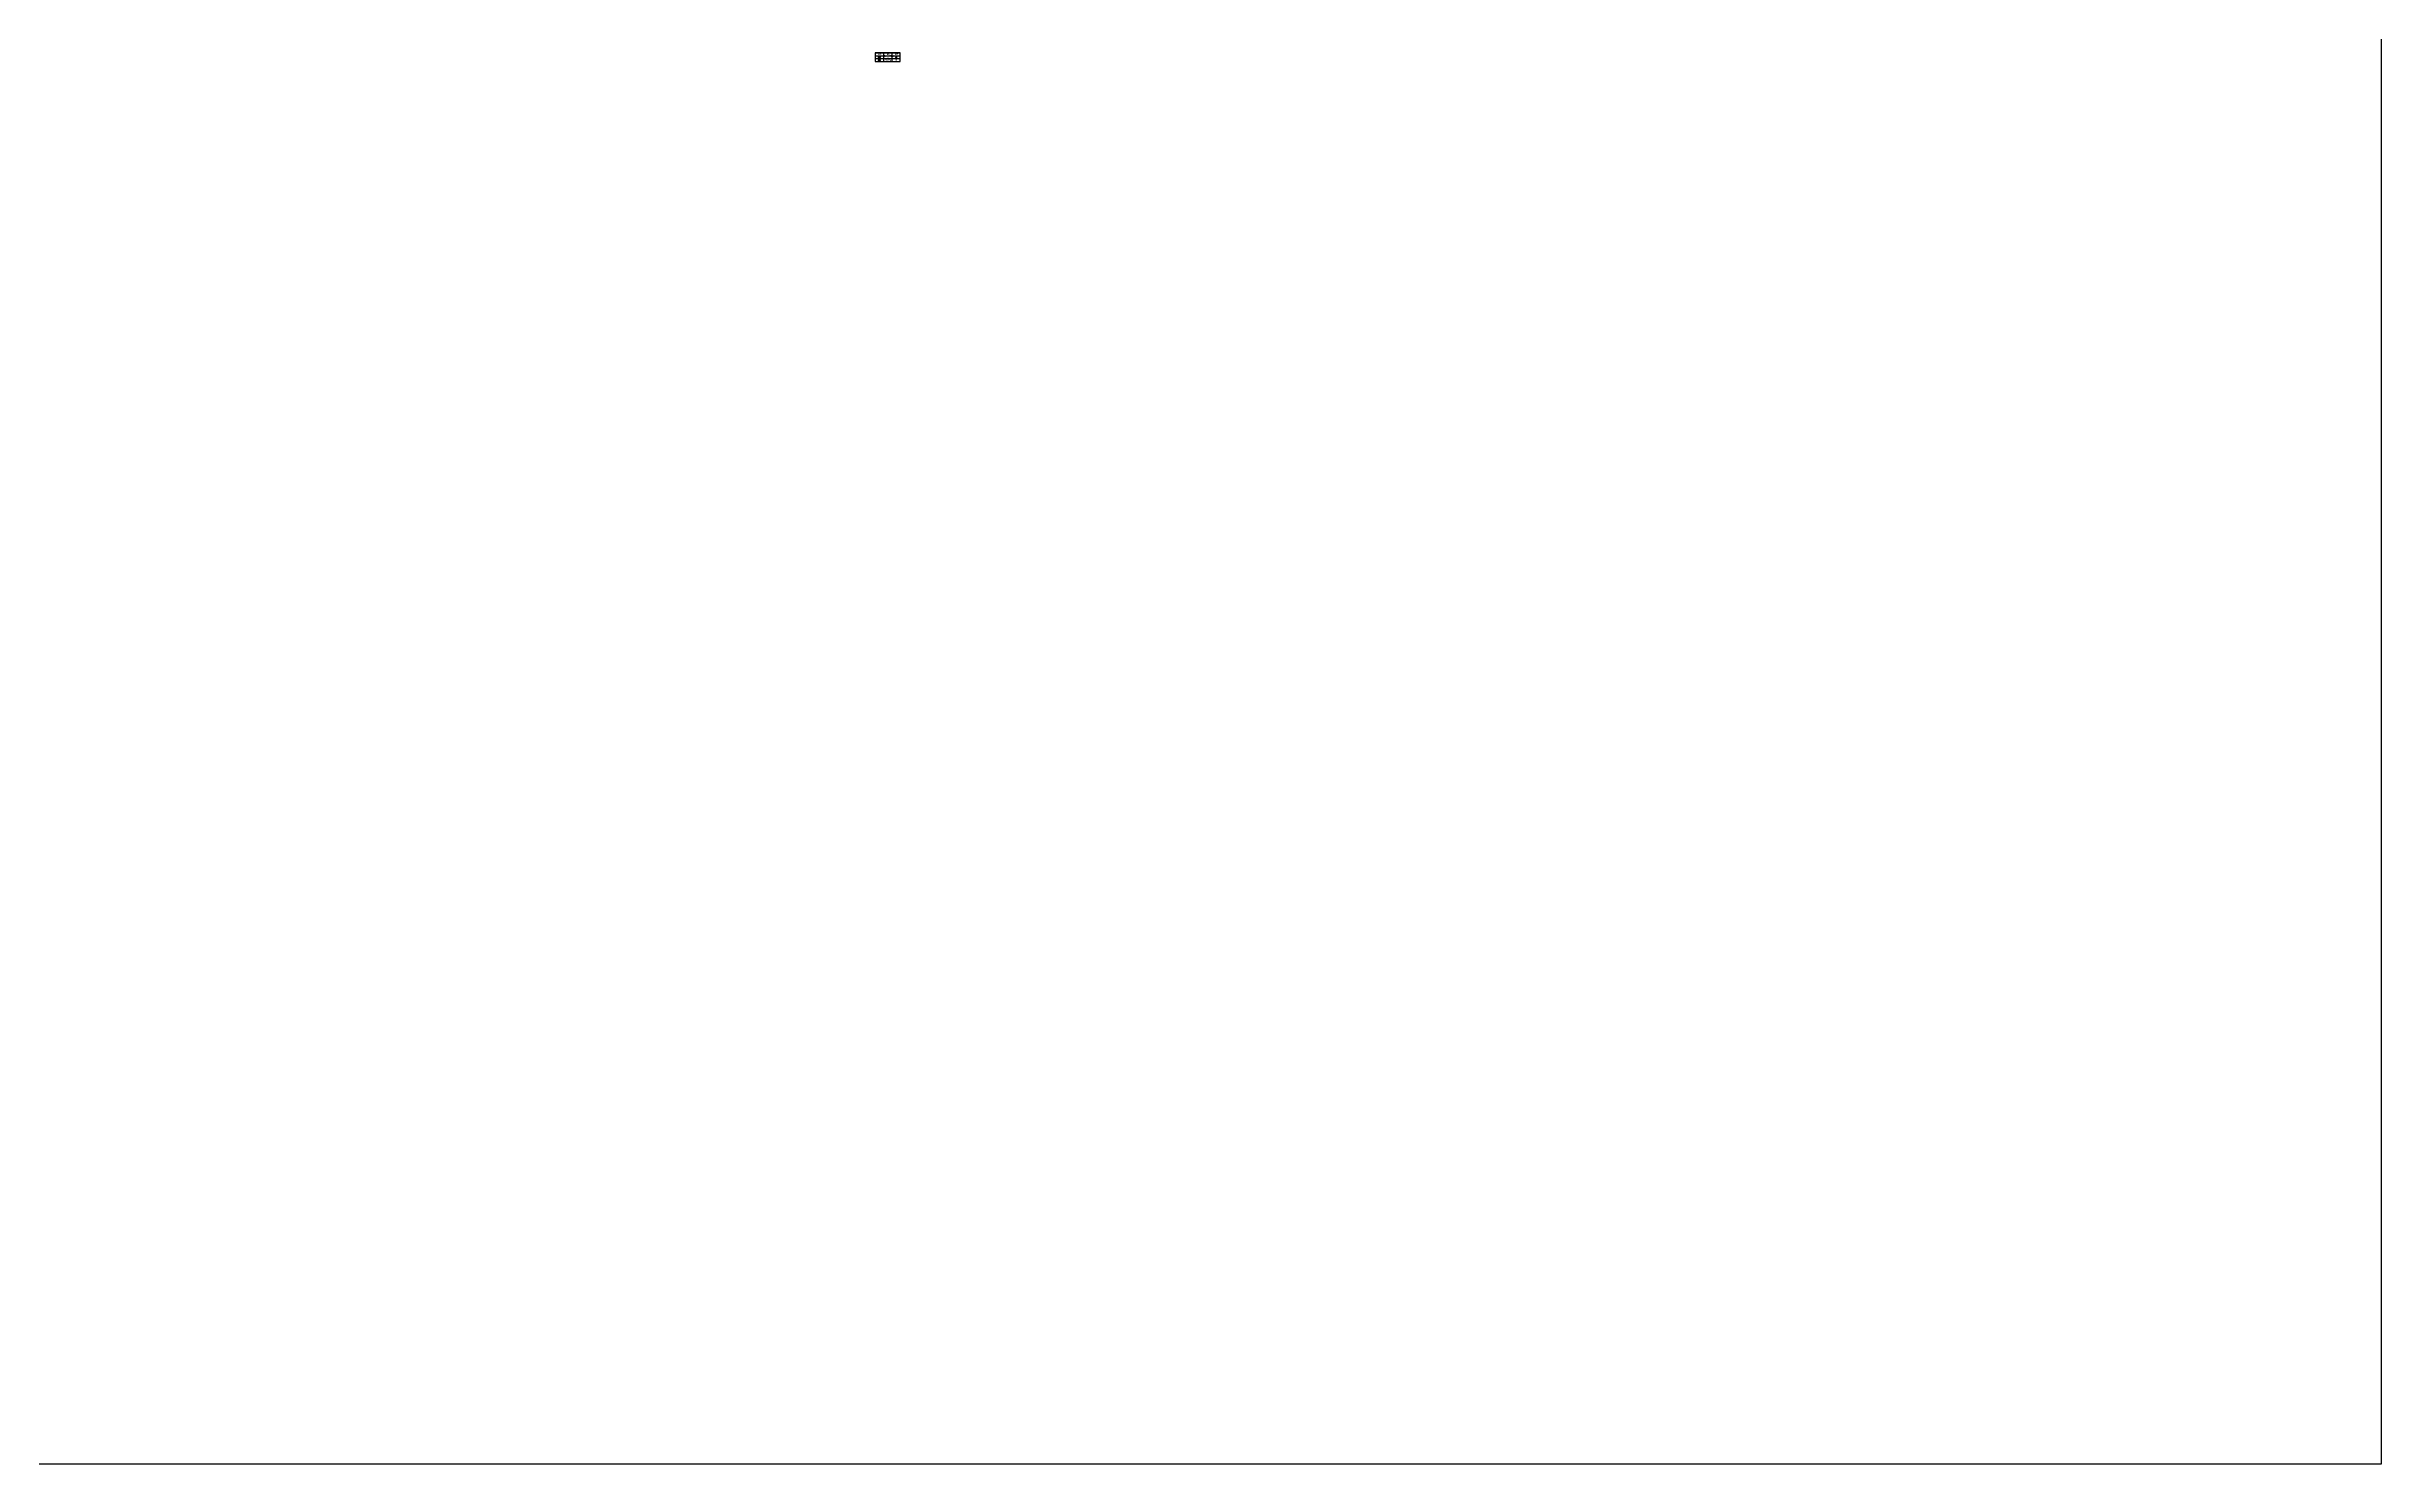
# Model space of a CAD drawing. Extents: x -1396510 to 1250330, y -1892470 to 1623980.
# Drawn here: x 453008 to 1011970, y -1157560 to -818074 of the extents above; entities that cross this region are included whole.
import ezdxf
from ezdxf.enums import TextEntityAlignment as Align

# ---------------------------------------------------------------- set-up
doc = ezdxf.new("R2010")
doc.units = 0
doc.header["$LTSCALE"] = 1000
doc.header["$MEASUREMENT"] = 0
doc.layers.add('A-云线2', color=3, linetype='Continuous', plot=False)
doc.layers.add('TEL_TAB', color=7, linetype='Continuous')
doc.styles.add('_TEL_DIM', font='SIMPLEX', dxfattribs={"width": 0.8, "height": 3.5, "bigfont": 'HZTXT'})
doc.styles.get("Standard").update_dxf_attribs({"font": 'gbenor.shx', "bigfont": 'gbcbig.shx'})

# ---------------------------------------------------------------- blocks, each defined once
blk = doc.blocks.new('$equip$00002656')
for p, q in [((-0.5, 1), (-0.5, 0)), ((0.5, 1), (-0.5, 1)), ((-0.5, 0), (0.5, 0)), ((-0.2, 0.3), (0.2, 0.3)), ((0, 0.5), (0, 0.2)), ((0.5, 0), (0.5, 1))]:
    blk.add_line(p, q)
at = {"const_width": 0.0571}
blk.add_lwpolyline([(-0.5, 1), (0.5, 1), (0.5, 0), (-0.5, 0), (-0.5, 1), (0.5, 1)], dxfattribs=at)
blk.add_arc((0, 0.8), 0.3, 180, 0)
for p in [(-0.5, 0.5), (0, 1), (0, 0), (0.5, 0.5)]:
    blk.add_point(p)
at = {"color": 7, "flags": 1}
for tag, height, p in [('A', 0.00002, (0, 0)), ('B', 0.4, (0.8, 0.3))]:
    blk.add_attdef(tag, text='', height=height, dxfattribs=at).set_placement(p, align=Align.MIDDLE_CENTER)
blk = doc.blocks.new('$equip$00002776')
for p, q in [((0.6, 0.6), (-0.6, 0.6)), ((-0.6, 0.6), (-0.6, 0)), ((-0.6, 0), (0.6, 0)), ((0.6, 0), (0.6, 0.6))]:
    blk.add_line(p, q)
at = {"const_width": 0.0571}
blk.add_lwpolyline([(-0.6, 0.6), (-0.6, 0), (0.6, 0), (0.6, 0.6), (-0.6, 0.6), (-0.6, 0)], dxfattribs=at)
for p in [(-0.6, 0.3), (0, 0.6), (0, 0), (0.6, 0.3)]:
    blk.add_point(p)
at = {"color": 7}
blk.add_attdef('$TEXT$', text='', height=0.34, dxfattribs=at).set_placement((0, 0.3), align=Align.MIDDLE_CENTER)
at = {"color": 7, "flags": 1}
for tag, height, p in [('A', 0.00002, (0, 0)), ('B', 0.4, (0.9, 0.2))]:
    blk.add_attdef(tag, text='', height=height, dxfattribs=at).set_placement(p, align=Align.MIDDLE_CENTER)

msp = doc.modelspace()

# ---------------------------------------------------------------- linework, layer by layer
at = {"layer": 'A-云线2', "color": 1}
msp.add_lwpolyline([(-684590, -468560), (1011970, -468560), (1011970, -1157560), (-684590, -1157560)], close=True, dxfattribs=at)
at = {"layer": 'TEL_TAB'}
msp.add_lwpolyline([(651350, -821630), (657350, -821630), (657350, -819530), (651350, -819530)], close=True, dxfattribs=at)
for points in [[(651350, -819530), (657350, -819530)], [(651350, -820230), (657350, -820230)], [(651350, -820930), (657350, -820930)], [(653350, -819530), (653350, -821630)], [(655350, -819530), (655350, -821630)]]:
    msp.add_lwpolyline(points, dxfattribs=at)

# ---------------------------------------------------------------- block references
at = {"layer": 'TEL_TAB', "color": 0}
for name, p, xscale, yscale, zscale in [('$equip$00002656', (652350, -820790, 0), 420, 420, 420), ('$equip$00002776', (652350, -821385), 323.0769230798163, 323.0769230798163, 323.0769230798163)]:
    msp.add_blockref(name, p, dxfattribs=dict(at, xscale=xscale, yscale=yscale, zscale=zscale))

# ---------------------------------------------------------------- texts
at = {"color": 0}
msp.add_text('DG', height=109.85, dxfattribs=at).set_placement((652292.5, -821329.1))
at = {"layer": 'TEL_TAB', "style": '_TEL_DIM'}
for s, height, width, p in [('图例', 350, 0.8, (652108.6, -820055)), ('消火栓起泵按', 350, 0.8, (653531.7, -820510)), ('短路隔离器', 350, 0.8, (653666.5, -821455)), ('名称', 350, 0.8, (654097.6, -820055)), ('钮', 350, 0.8, (654213.6, -821000)), ('数量', 350, 0.8, (656089.8, -820055)), ('35', 280, 0.6, (656214, -820720)), ('1', 280, 0.6, (656330, -821420))]:
    msp.add_text(s, height=height, dxfattribs=dict(at, width=width)).set_placement(p)

doc.saveas('drawing.dxf')
